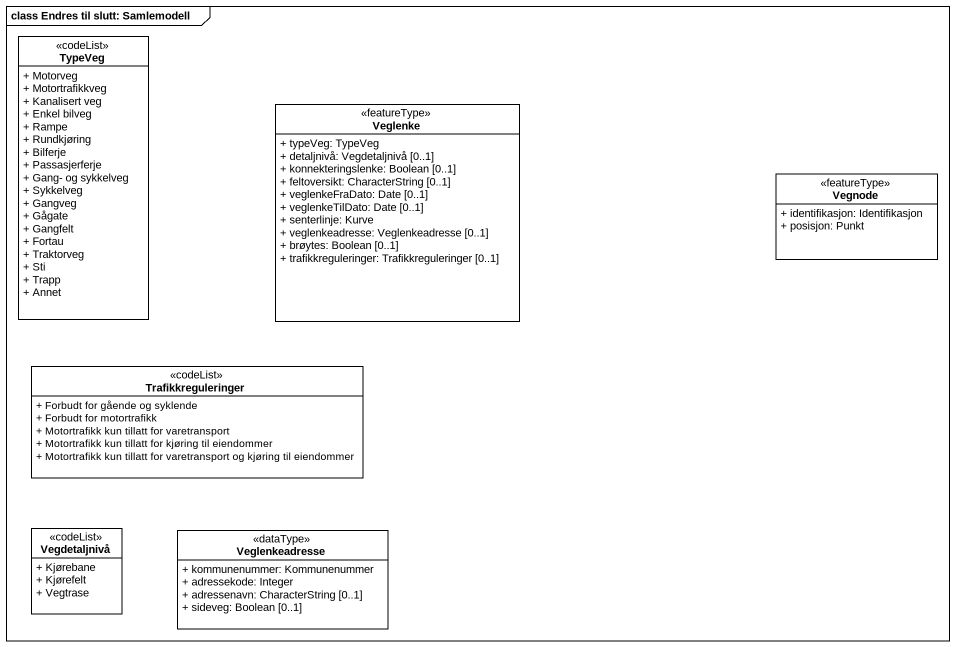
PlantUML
@startuml
mainframe class Endres til slutt: Samlemodell
hide circle
hide empty members
skinparam classAttributeIconSize 0
class TypeVeg <<codeList>> {
  + Motorveg
  + Motortrafikkveg
  + Kanalisert veg
  + Enkel bilveg
  + Rampe
  + Rundkjøring
  + Bilferje
  + Passasjerferje
  + Gang- og sykkelveg
  + Sykkelveg
  + Gangveg
  + Gågate
  + Gangfelt
  + Fortau
  + Traktorveg
  + Sti
  + Trapp
  + Annet
}
class Veglenke <<featureType>> {
  + typeVeg: TypeVeg
  + detaljnivå: Vegdetaljnivå [0..1]
  + konnekteringslenke: Boolean [0..1]
  + feltoversikt: CharacterString [0..1]
  + veglenkeFraDato: Date [0..1]
  + veglenkeTilDato: Date [0..1]
  + senterlinje: Kurve
  + veglenkeadresse: Veglenkeadresse [0..1]
  + brøytes: Boolean [0..1]
  + trafikkreguleringer: Trafikkreguleringer [0..1]
}
class Vegnode <<featureType>> {
  + identifikasjon: Identifikasjon
  + posisjon: Punkt
}
class Trafikkreguleringer <<codeList>> {
  + Forbudt for gående og syklende
  + Forbudt for motortrafikk
  + Motortrafikk kun tillatt for varetransport
  + Motortrafikk kun tillatt for kjøring til eiendommer
  + Motortrafikk kun tillatt for varetransport og kjøring til eiendommer
}
class Vegdetaljnivå <<codeList>> {
  + Kjørebane
  + Kjørefelt
  + Vegtrase
}
class Veglenkeadresse <<dataType>> {
  + kommunenummer: Kommunenummer
  + adressekode: Integer
  + adressenavn: CharacterString [0..1]
  + sideveg: Boolean [0..1]
}
@enduml
